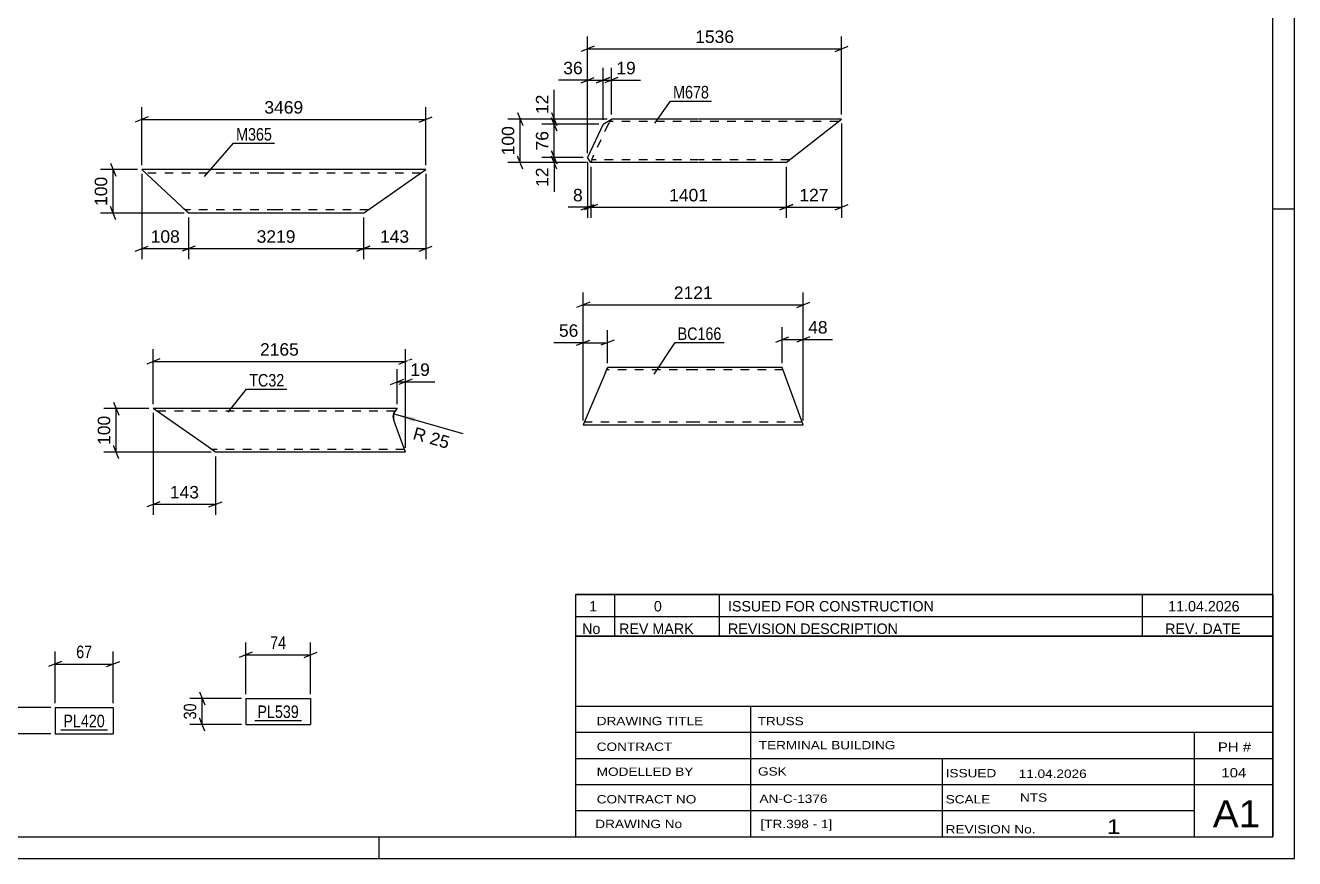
# Model space of a CAD drawing. Header units: millimetres. Extents: x 0 to 594, y 0 to 420.
# Drawn here: x 302.8 to 594, y 0 to 191.1 of the extents above; entities that cross this region are included whole.
import ezdxf

# ---------------------------------------------------------------- set-up
doc = ezdxf.new("R2010")
doc.units = ezdxf.units.MM
doc.linetypes.add('DXK_LINE_DOT2', pattern=[3.9198, 1.9599, -1.9599])
doc.styles.add('Arial', font='ARIAL.TTF', dxfattribs={"height": 0.2})
doc.styles.add('Arial Narrow', font='ARIALN.TTF', dxfattribs={"height": 0.2})

# ---------------------------------------------------------------- blocks, each defined once
blk = doc.blocks.new('Unknown-335479075-1133 - 26624')
at = {"color": 5, "linetype": 'Continuous'}
for p, q in [((594, 0), (594, 420)), ((589, 5), (589, 415)), ((594, 149), (589, 149)), ((5, 5), (589, 5)), ((384, 0), (384, 5)), ((0, 0), (594, 0))]:
    blk.add_line(p, q, dxfattribs=at)
blk = doc.blocks.new('Part-335479075-19612 - 19611')
at = {"color": 2, "linetype": 'Continuous'}
for p, q in [((338.54, 149.66), (329.51, 158.06)), ((360.26, 158.06), (329.51, 158.06)), ((394.64, 158.06), (360.36, 158.06)), ((380.36, 148.06), (394.64, 158.06)), ((338.54, 149.66), (340.26, 148.06)), ((360.26, 148.06), (340.26, 148.06)), ((380.36, 148.06), (360.36, 148.06))]:
    blk.add_line(p, q, dxfattribs=at)
at = {"color": 7, "linetype": 'DXK_LINE_DOT2'}
for p, q in [((360.26, 157.26), (330.37, 157.26)), ((393.5, 157.26), (360.36, 157.26)), ((340.13, 148.18), (338.54, 149.66)), ((360.26, 148.86), (339.4, 148.86)), ((381.5, 148.86), (360.36, 148.86))]:
    blk.add_line(p, q, dxfattribs=at)
blk = doc.blocks.new('Part-335479075-19637 - 19636')
at = {"color": 2, "linetype": 'Continuous'}
for p, q in [((435.37, 168.46), (437.26, 169.66)), ((457.26, 169.66), (437.26, 169.66)), ((490.07, 169.66), (457.36, 169.66)), ((477.36, 159.66), (490.07, 169.66)), ((435.37, 168.46), (431.78, 160.86)), ((432.55, 159.66), (431.78, 160.86)), ((457.26, 159.66), (432.55, 159.66)), ((477.36, 159.66), (457.36, 159.66))]:
    blk.add_line(p, q, dxfattribs=at)
at = {"color": 7, "linetype": 'DXK_LINE_DOT2'}
for p, q in [((436.9, 169.02), (436.8, 168.89)), ((436.98, 169.06), (436.9, 169.02)), ((436.98, 169.06), (436.9, 169.02)), ((437.26, 169.66), (436.98, 169.06)), ((457.26, 169.06), (436.98, 169.06)), ((489.31, 169.06), (457.36, 169.06)), ((436.49, 168.46), (432.91, 160.86)), ((436.63, 168.69), (436.49, 168.46)), ((436.63, 168.69), (436.77, 168.84)), ((436.77, 168.84), (436.8, 168.89)), ((436.77, 168.84), (436.8, 168.89)), ((432.55, 159.66), (432.83, 160.26)), ((432.8, 160.31), (432.82, 160.44)), ((432.83, 160.26), (432.8, 160.31)), ((432.8, 160.31), (432.83, 160.26)), ((432.82, 160.44), (432.83, 160.49)), ((432.82, 160.44), (432.83, 160.49)), ((432.91, 160.86), (432.83, 160.63)), ((432.83, 160.49), (432.83, 160.63)), ((457.26, 160.26), (432.83, 160.26)), ((478.12, 160.26), (457.36, 160.26))]:
    blk.add_line(p, q, dxfattribs=at)
blk = doc.blocks.new('Part-335479075-19645 - 19644')
at = {"color": 2, "linetype": 'Continuous'}
for p, q in [((366.42, 103.24), (332.14, 103.24)), ((344.71, 94.44), (332.14, 103.24)), ((388.1, 103.24), (366.52, 103.24)), ((387.2, 101.5), (387.33, 102.04)), ((387.33, 102.04), (387.42, 102.4)), ((387.78, 102.89), (387.42, 102.4)), ((387.78, 102.89), (387.98, 103.15)), ((387.98, 103.15), (388.1, 103.24)), ((387.34, 100.57), (387.2, 101.5)), ((390.01, 93.24), (387.34, 100.57)), ((346.42, 93.24), (344.71, 94.44)), ((366.42, 93.24), (346.42, 93.24)), ((390.01, 93.24), (366.52, 93.24))]:
    blk.add_line(p, q, dxfattribs=at)
at = {"color": 7, "linetype": 'DXK_LINE_DOT2'}
for p, q in [((366.42, 102.64), (333, 102.64)), ((387.59, 102.64), (366.52, 102.64)), ((387.33, 102.04), (387.2, 101.5)), ((387.2, 101.5), (387.33, 102.04)), ((387.33, 102.04), (387.2, 101.5)), ((387.42, 102.4), (387.46, 102.46)), ((387.46, 102.46), (387.49, 102.5)), ((387.2, 101.5), (387.34, 100.57)), ((387.34, 100.57), (387.2, 101.5)), ((387.2, 101.5), (387.34, 100.57)), ((346.29, 93.33), (344.71, 94.44)), ((366.42, 93.84), (345.57, 93.84)), ((389.79, 93.84), (366.52, 93.84))]:
    blk.add_line(p, q, dxfattribs=at)
blk = doc.blocks.new('Part-335479075-19669 - 19668')
at = {"color": 2, "linetype": 'Continuous'}
for p, q in [((435.86, 111.49), (430.78, 99.49)), ((435.86, 111.49), (436.36, 112.69)), ((456.36, 112.69), (436.36, 112.69)), ((476.46, 112.69), (456.46, 112.69)), ((481.27, 99.49), (476.46, 112.69)), ((430.78, 99.49), (456.36, 99.49)), ((456.46, 99.49), (481.27, 99.49))]:
    blk.add_line(p, q, dxfattribs=at)
at = {"color": 7, "linetype": 'DXK_LINE_DOT2'}
for p, q in [((456.36, 112.09), (436.11, 112.09)), ((436.33, 112.6), (436.22, 112.34)), ((436.36, 112.69), (436.33, 112.6)), ((476.68, 112.09), (456.46, 112.09)), ((456.36, 100.09), (431.03, 100.09)), ((481.05, 100.09), (456.46, 100.09))]:
    blk.add_line(p, q, dxfattribs=at)
blk = doc.blocks.new('Part-335479075-15481 - 15480')
at = {"color": 2, "linetype": 'Continuous'}
for p, q in [((353.35, 36.76), (353.35, 30.76)), ((353.35, 36.76), (368.23, 36.76)), ((368.23, 36.76), (368.23, 30.76)), ((353.35, 30.76), (368.23, 30.76))]:
    blk.add_line(p, q, dxfattribs=at)
blk = doc.blocks.new('Part-335479075-15491 - 15490')
at = {"color": 2, "linetype": 'Continuous'}
for p, q in [((309.62, 34.64), (309.62, 28.64)), ((309.62, 34.64), (322.95, 34.64)), ((322.95, 34.64), (322.95, 28.64)), ((309.62, 28.64), (322.95, 28.64))]:
    blk.add_line(p, q, dxfattribs=at)
blk = doc.blocks.new('StraightDimension-335479075-23793 - 19611')
at = {"color": 7, "linetype": 'Continuous'}
for p, q in [((328.51, 158.06), (320.07, 158.06)), ((322.32, 159.56), (323.52, 156.56)), ((322.92, 148.06), (322.92, 158.06)), ((323.52, 146.56), (322.32, 149.56)), ((339.26, 148.06), (320.07, 148.06))]:
    blk.add_line(p, q, dxfattribs=at)
at = {"color": 0}
blk.add_wipeout([(322.17, 156.99), (317.97, 156.99), (317.97, 149.12), (322.17, 149.12)], dxfattribs=at)
at = {"color": 3, "style": 'Arial'}
blk.add_text('100', height=2.865, rotation=90.0002, dxfattribs=at).set_placement((321.57, 149.72))
blk = doc.blocks.new('StraightDimension-335479075-23732 - 19611')
at = {"color": 7, "linetype": 'Continuous'}
for p, q in [((340.26, 147.06), (340.26, 137.52)), ((380.36, 147.06), (380.36, 137.52)), ((341.76, 140.52), (338.76, 139.32)), ((340.26, 139.92), (380.36, 139.92)), ((378.86, 139.32), (381.86, 140.52))]:
    blk.add_line(p, q, dxfattribs=at)
at = {"color": 0}
blk.add_wipeout([(365.36, 140.67), (365.36, 144.87), (355.26, 144.87), (355.26, 140.67)], dxfattribs=at)
at = {"color": 3, "style": 'Arial'}
blk.add_text('3219', height=2.865, dxfattribs=at).set_placement((355.86, 141.27))
blk = doc.blocks.new('StraightDimension-335479075-23712 - 19611')
at = {"color": 7, "linetype": 'Continuous'}
for p, q in [((329.51, 159.06), (329.51, 172.4)), ((394.64, 159.06), (394.64, 172.4)), ((331.01, 170.15), (328.01, 168.95)), ((329.51, 169.55), (394.64, 169.55)), ((393.14, 168.95), (396.14, 170.15))]:
    blk.add_line(p, q, dxfattribs=at)
at = {"color": 0}
blk.add_wipeout([(367.12, 170.3), (367.12, 174.5), (357.03, 174.5), (357.03, 170.3)], dxfattribs=at)
at = {"color": 3, "style": 'Arial'}
blk.add_text('3469', height=2.865, dxfattribs=at).set_placement((357.63, 170.9))
blk = doc.blocks.new('StraightDimension-335479075-23731 - 19611')
at = {"color": 7, "linetype": 'Continuous'}
for p, q in [((394.64, 157.06), (394.64, 137.52)), ((380.36, 147.06), (380.36, 137.52)), ((381.86, 140.52), (378.86, 139.32)), ((380.36, 139.92), (394.64, 139.92)), ((393.14, 139.32), (396.14, 140.52))]:
    blk.add_line(p, q, dxfattribs=at)
at = {"color": 0}
blk.add_wipeout([(391.44, 140.67), (391.44, 144.87), (383.56, 144.87), (383.56, 140.67)], dxfattribs=at)
at = {"color": 3, "style": 'Arial'}
blk.add_text('143', height=2.865, dxfattribs=at).set_placement((384.16, 141.27))
blk = doc.blocks.new('StraightDimension-335479075-23733 - 19611')
at = {"color": 7, "linetype": 'Continuous'}
for p, q in [((329.51, 157.06), (329.51, 137.52)), ((340.26, 147.06), (340.26, 137.52)), ((328.01, 139.32), (331.01, 140.52)), ((329.51, 139.92), (340.26, 139.92)), ((341.76, 140.52), (338.76, 139.32))]:
    blk.add_line(p, q, dxfattribs=at)
at = {"color": 0}
blk.add_wipeout([(338.82, 140.67), (338.82, 144.87), (330.95, 144.87), (330.95, 140.67)], dxfattribs=at)
at = {"color": 3, "style": 'Arial'}
blk.add_text('108', height=2.865, dxfattribs=at).set_placement((331.55, 141.27))
blk = doc.blocks.new('StraightDimension-335479075-24808 - 19636')
at = {"color": 7, "linetype": 'Continuous'}
for p, q in [((490.07, 168.66), (490.07, 147.02)), ((477.36, 158.66), (477.36, 147.02)), ((478.86, 150.02), (475.86, 148.82)), ((477.36, 149.42), (490.07, 149.42)), ((488.57, 148.82), (491.57, 150.02))]:
    blk.add_line(p, q, dxfattribs=at)
at = {"color": 0}
blk.add_wipeout([(487.65, 150.17), (487.65, 154.37), (479.78, 154.37), (479.78, 150.17)], dxfattribs=at)
at = {"color": 3, "style": 'Arial'}
blk.add_text('127', height=2.865, dxfattribs=at).set_placement((480.38, 150.77))
blk = doc.blocks.new('StraightDimension-335479075-24809 - 19636')
at = {"color": 7, "linetype": 'Continuous'}
for p, q in [((432.55, 158.66), (432.55, 147.02)), ((477.36, 158.66), (477.36, 147.02)), ((434.05, 150.02), (431.05, 148.82)), ((432.55, 149.42), (477.36, 149.42)), ((475.86, 148.82), (478.86, 150.02))]:
    blk.add_line(p, q, dxfattribs=at)
at = {"color": 0}
blk.add_wipeout([(460, 150.17), (460, 154.37), (449.9, 154.37), (449.9, 150.17)], dxfattribs=at)
at = {"color": 3, "style": 'Arial'}
blk.add_text('1401', height=2.865, dxfattribs=at).set_placement((450.5, 150.77))
blk = doc.blocks.new('StraightDimension-335479075-24785 - 19636')
at = {"color": 7, "linetype": 'Continuous'}
for p, q in [((435.37, 169.46), (435.37, 181.42)), ((437.26, 170.66), (437.26, 181.42)), ((433.87, 177.97), (436.87, 179.17)), ((435.37, 178.57), (437.26, 178.57)), ((438.76, 179.17), (435.76, 177.97))]:
    blk.add_line(p, q, dxfattribs=at)
at = {"color": 0}
blk.add_wipeout([(443.43, 179.32), (443.43, 183.52), (437.78, 183.52), (437.78, 179.32)], dxfattribs=at)
at = {"color": 7, "linetype": 'Continuous'}
blk.add_line((437.26, 178.57), (443.96, 178.57), dxfattribs=at)
blk.add_line((437.26, 178.57), (443.96, 178.57), dxfattribs=at)
at = {"color": 3, "style": 'Arial'}
blk.add_text('19', height=2.865, dxfattribs=at).set_placement((438.38, 179.92))
blk = doc.blocks.new('StraightDimension-335479075-24777 - 19636')
at = {"color": 7, "linetype": 'Continuous'}
for p, q in [((431.78, 161.86), (431.78, 188.6)), ((490.07, 170.66), (490.07, 188.6)), ((433.28, 186.35), (430.28, 185.15)), ((431.78, 185.75), (490.07, 185.75)), ((488.57, 185.15), (491.57, 186.35))]:
    blk.add_line(p, q, dxfattribs=at)
at = {"color": 0}
blk.add_wipeout([(465.97, 186.5), (465.97, 190.7), (455.88, 190.7), (455.88, 186.5)], dxfattribs=at)
at = {"color": 3, "style": 'Arial'}
blk.add_text('1536', height=2.865, dxfattribs=at).set_placement((456.48, 187.1))
blk = doc.blocks.new('StraightDimension-335479075-24810 - 19636')
at = {"color": 7, "linetype": 'Continuous'}
for p, q in [((431.78, 159.86), (431.78, 147.02)), ((432.55, 158.66), (432.55, 147.02)), ((430.28, 148.82), (433.28, 150.02)), ((434.05, 150.02), (431.05, 148.82)), ((431.78, 149.42), (432.55, 149.42))]:
    blk.add_line(p, q, dxfattribs=at)
at = {"color": 0}
blk.add_wipeout([(431.26, 150.17), (431.26, 154.37), (427.84, 154.37), (427.84, 150.17)], dxfattribs=at)
at = {"color": 7, "linetype": 'Continuous'}
blk.add_line((431.78, 149.42), (427.31, 149.42), dxfattribs=at)
blk.add_line((431.78, 149.42), (427.31, 149.42), dxfattribs=at)
at = {"color": 3, "style": 'Arial'}
blk.add_text('8', height=2.87, dxfattribs=at).set_placement((428.44, 150.77))
blk = doc.blocks.new('StraightDimension-335479075-24786 - 19636')
at = {"color": 7, "linetype": 'Continuous'}
for p, q in [((431.78, 161.86), (431.78, 181.42)), ((435.37, 169.46), (435.37, 181.42)), ((430.28, 177.97), (433.28, 179.17)), ((431.78, 178.57), (435.37, 178.57)), ((436.87, 179.17), (433.87, 177.97))]:
    blk.add_line(p, q, dxfattribs=at)
at = {"color": 0}
blk.add_wipeout([(431.26, 179.32), (431.26, 183.52), (425.61, 183.52), (425.61, 179.32)], dxfattribs=at)
at = {"color": 7, "linetype": 'Continuous'}
blk.add_line((431.78, 178.57), (425.09, 178.57), dxfattribs=at)
blk.add_line((431.78, 178.57), (425.09, 178.57), dxfattribs=at)
at = {"color": 3, "style": 'Arial'}
blk.add_text('36', height=2.865, dxfattribs=at).set_placement((426.21, 179.92))
blk = doc.blocks.new('StraightDimension-335479075-24830 - 19636')
at = {"color": 7, "linetype": 'Continuous'}
for p, q in [((436.26, 169.66), (413.46, 169.66)), ((415.71, 171.16), (416.91, 168.16)), ((416.31, 159.66), (416.31, 169.66)), ((416.91, 158.16), (415.71, 161.16)), ((431.55, 159.66), (413.46, 159.66))]:
    blk.add_line(p, q, dxfattribs=at)
at = {"color": 0}
blk.add_wipeout([(415.56, 168.6), (411.36, 168.6), (411.36, 160.73), (415.56, 160.73)], dxfattribs=at)
at = {"color": 3, "style": 'Arial'}
blk.add_text('100', height=2.865, rotation=90.0002, dxfattribs=at).set_placement((414.96, 161.33))
blk = doc.blocks.new('StraightDimension-335479075-24848 - 19636')
at = {"color": 7, "linetype": 'Continuous'}
for p, q in [((436.26, 169.66), (421.29, 169.66)), ((423.54, 171.16), (424.74, 168.16)), ((424.74, 166.96), (423.54, 169.96)), ((424.14, 168.46), (424.14, 169.66)), ((434.37, 168.46), (421.29, 168.46))]:
    blk.add_line(p, q, dxfattribs=at)
at = {"color": 0}
blk.add_wipeout([(423.39, 175.84), (419.19, 175.84), (419.19, 170.19), (423.39, 170.19)], dxfattribs=at)
at = {"color": 7, "linetype": 'Continuous'}
blk.add_line((424.14, 169.66), (424.14, 176.36), dxfattribs=at)
blk.add_line((424.14, 169.66), (424.14, 176.36), dxfattribs=at)
at = {"color": 3, "style": 'Arial'}
blk.add_text('12', height=2.865, rotation=90.0002, dxfattribs=at).set_placement((422.79, 170.79))
blk = doc.blocks.new('StraightDimension-335479075-24849 - 19636')
at = {"color": 7, "linetype": 'Continuous'}
for p, q in [((423.54, 169.96), (424.74, 166.96)), ((434.37, 168.46), (421.29, 168.46)), ((424.14, 160.86), (424.14, 168.46)), ((430.78, 160.86), (421.29, 160.86)), ((424.74, 159.36), (423.54, 162.36))]:
    blk.add_line(p, q, dxfattribs=at)
at = {"color": 0}
blk.add_wipeout([(423.39, 167.49), (419.19, 167.49), (419.19, 161.84), (423.39, 161.84)], dxfattribs=at)
at = {"color": 3, "style": 'Arial'}
blk.add_text('76', height=2.865, rotation=90.0002, dxfattribs=at).set_placement((422.79, 162.44))
blk = doc.blocks.new('StraightDimension-335479075-24850 - 19636')
at = {"color": 7, "linetype": 'Continuous'}
for p, q in [((430.78, 160.86), (421.29, 160.86)), ((423.54, 162.36), (424.74, 159.36)), ((424.74, 158.16), (423.54, 161.16)), ((424.14, 159.66), (424.14, 160.86)), ((431.55, 159.66), (421.29, 159.66))]:
    blk.add_line(p, q, dxfattribs=at)
at = {"color": 0}
blk.add_wipeout([(423.39, 159.14), (419.19, 159.14), (419.19, 153.49), (423.39, 153.49)], dxfattribs=at)
at = {"color": 7, "linetype": 'Continuous'}
blk.add_line((424.14, 159.66), (424.14, 152.97), dxfattribs=at)
blk.add_line((424.14, 159.66), (424.14, 152.97), dxfattribs=at)
at = {"color": 3, "style": 'Arial'}
blk.add_text('12', height=2.865, rotation=90.0002, dxfattribs=at).set_placement((422.79, 154.09))
blk = doc.blocks.new('RadiusDimension-335479075-23926 - 19644')
at = {"linetype": 'Continuous'}
blk.add_hatch(color=7, dxfattribs=at).paths.add_polyline_path([(392, 100.17), (387.32, 102.02), (392.27, 101.13)])
at = {"color": 7, "linetype": 'Continuous'}
blk.add_line((387.32, 102.02), (403.14, 97.51), dxfattribs=at)
blk.add_arc((389.76, 101.32), 2.53, 130.8196, 197.3623, dxfattribs=at)
at = {"color": 0}
blk.add_wipeout([(400.04, 93.25), (401.19, 97.28), (391.91, 99.93), (390.76, 95.89)], dxfattribs=at)
at = {"color": 3, "style": 'Arial'}
blk.add_text('R 25', height=2.865, rotation=-15.911, dxfattribs=at).set_placement((391.5, 96.3))
blk = doc.blocks.new('StraightDimension-335479075-23819 - 19644')
at = {"color": 7, "linetype": 'Continuous'}
for p, q in [((332.14, 102.24), (332.14, 78.87)), ((346.42, 92.24), (346.42, 78.87)), ((333.64, 81.87), (330.64, 80.67)), ((344.92, 80.67), (347.92, 81.87)), ((332.14, 81.27), (346.42, 81.27))]:
    blk.add_line(p, q, dxfattribs=at)
at = {"color": 0}
blk.add_wipeout([(343.22, 82.02), (343.22, 86.22), (335.35, 86.22), (335.35, 82.02)], dxfattribs=at)
at = {"color": 3, "style": 'Arial'}
blk.add_text('143', height=2.865, dxfattribs=at).set_placement((335.95, 82.62))
blk = doc.blocks.new('StraightDimension-335479075-23855 - 19644')
at = {"color": 7, "linetype": 'Continuous'}
for p, q in [((332.14, 104.24), (332.14, 116.87)), ((390.01, 94.24), (390.01, 116.87)), ((333.64, 114.62), (330.64, 113.42)), ((332.14, 114.02), (390.01, 114.02)), ((388.51, 113.42), (391.51, 114.62))]:
    blk.add_line(p, q, dxfattribs=at)
at = {"color": 0}
blk.add_wipeout([(366.12, 114.77), (366.12, 118.97), (356.03, 118.97), (356.03, 114.77)], dxfattribs=at)
at = {"color": 3, "style": 'Arial'}
blk.add_text('2165', height=2.865, dxfattribs=at).set_placement((356.63, 115.37))
blk = doc.blocks.new('StraightDimension-335479075-23892 - 19644')
at = {"color": 7, "linetype": 'Continuous'}
for p, q in [((331.14, 103.24), (320.77, 103.24)), ((323.02, 104.74), (324.22, 101.74)), ((323.62, 93.24), (323.62, 103.24)), ((345.42, 93.24), (320.77, 93.24)), ((324.22, 91.74), (323.02, 94.74))]:
    blk.add_line(p, q, dxfattribs=at)
at = {"color": 0}
blk.add_wipeout([(322.87, 102.17), (318.67, 102.17), (318.67, 94.3), (322.87, 94.3)], dxfattribs=at)
at = {"color": 3, "style": 'Arial'}
blk.add_text('100', height=2.865, rotation=90.0002, dxfattribs=at).set_placement((322.27, 94.9))
blk = doc.blocks.new('StraightDimension-335479075-23884 - 19644')
at = {"color": 7, "linetype": 'Continuous'}
for p, q in [((388.1, 104.24), (388.1, 112.24)), ((390.01, 94.24), (390.01, 112.24)), ((386.6, 108.79), (389.6, 109.99)), ((388.1, 109.39), (390.01, 109.39)), ((391.51, 109.99), (388.51, 108.79))]:
    blk.add_line(p, q, dxfattribs=at)
at = {"color": 0}
blk.add_wipeout([(396.18, 110.14), (396.18, 114.34), (390.54, 114.34), (390.54, 110.14)], dxfattribs=at)
at = {"color": 7, "linetype": 'Continuous'}
blk.add_line((390.01, 109.39), (396.71, 109.39), dxfattribs=at)
blk.add_line((390.01, 109.39), (396.71, 109.39), dxfattribs=at)
at = {"color": 3, "style": 'Arial'}
blk.add_text('19', height=2.865, dxfattribs=at).set_placement((391.14, 110.74))
blk = doc.blocks.new('StraightDimension-335479075-24899 - 19668')
at = {"color": 7, "linetype": 'Continuous'}
for p, q in [((430.78, 100.49), (430.78, 121.2)), ((436.36, 113.69), (436.36, 121.2)), ((429.28, 117.75), (432.28, 118.95)), ((430.78, 118.35), (436.36, 118.35)), ((437.86, 118.95), (434.86, 117.75))]:
    blk.add_line(p, q, dxfattribs=at)
at = {"color": 0}
blk.add_wipeout([(430.26, 119.1), (430.26, 123.3), (424.61, 123.3), (424.61, 119.1)], dxfattribs=at)
at = {"color": 7, "linetype": 'Continuous'}
blk.add_line((430.78, 118.35), (424.08, 118.35), dxfattribs=at)
blk.add_line((430.78, 118.35), (424.08, 118.35), dxfattribs=at)
at = {"color": 3, "style": 'Arial'}
blk.add_text('56', height=2.865, dxfattribs=at).set_placement((425.21, 119.7))
blk = doc.blocks.new('StraightDimension-335479075-24917 - 19668')
at = {"color": 7, "linetype": 'Continuous'}
for p, q in [((474.96, 118.49), (477.96, 119.69)), ((476.46, 113.69), (476.46, 121.94)), ((482.77, 119.69), (479.77, 118.49)), ((481.27, 100.49), (481.27, 121.94)), ((476.46, 119.09), (481.27, 119.09))]:
    blk.add_line(p, q, dxfattribs=at)
at = {"color": 0}
blk.add_wipeout([(487.44, 119.84), (487.44, 124.04), (481.79, 124.04), (481.79, 119.84)], dxfattribs=at)
at = {"color": 7, "linetype": 'Continuous'}
blk.add_line((481.27, 119.09), (487.97, 119.09), dxfattribs=at)
blk.add_line((481.27, 119.09), (487.97, 119.09), dxfattribs=at)
at = {"color": 3, "style": 'Arial'}
blk.add_text('48', height=2.865, dxfattribs=at).set_placement((482.39, 120.44))
blk = doc.blocks.new('StraightDimension-335479075-24935 - 19668')
at = {"color": 7, "linetype": 'Continuous'}
for p, q in [((430.78, 100.49), (430.78, 129.88)), ((481.27, 100.49), (481.27, 129.88)), ((432.28, 127.63), (429.28, 126.43)), ((430.78, 127.03), (481.27, 127.03)), ((479.77, 126.43), (482.77, 127.63))]:
    blk.add_line(p, q, dxfattribs=at)
at = {"color": 0}
blk.add_wipeout([(461.07, 127.78), (461.07, 131.98), (450.98, 131.98), (450.98, 127.78)], dxfattribs=at)
at = {"color": 3, "style": 'Arial'}
blk.add_text('2121', height=2.865, dxfattribs=at).set_placement((451.58, 128.38))
blk = doc.blocks.new('StraightDimension-335479075-16259 - 15480')
at = {"color": 7, "linetype": 'Continuous'}
for p, q in [((342.75, 38.26), (343.95, 35.26)), ((352.35, 36.76), (340.5, 36.76)), ((343.35, 30.76), (343.35, 36.76)), ((343.95, 29.26), (342.75, 32.26)), ((352.35, 30.76), (340.5, 30.76))]:
    blk.add_line(p, q, dxfattribs=at)
at = {"color": 0}
blk.add_wipeout([(342.6, 36.18), (338.4, 36.18), (338.4, 31.33), (342.6, 31.33)], dxfattribs=at)
at = {"color": 3, "style": 'Arial Narrow'}
blk.add_text('30', height=2.863, rotation=90.0002, dxfattribs=at).set_placement((342, 31.93))
blk = doc.blocks.new('StraightDimension-335479075-16263 - 15480')
at = {"color": 7, "linetype": 'Continuous'}
for p, q in [((353.35, 37.76), (353.35, 49.61)), ((368.23, 37.76), (368.23, 49.61)), ((354.85, 47.36), (351.85, 46.16)), ((353.35, 46.76), (368.23, 46.76)), ((366.73, 46.16), (369.73, 47.36))]:
    blk.add_line(p, q, dxfattribs=at)
at = {"color": 0}
blk.add_wipeout([(363.22, 47.51), (363.22, 51.71), (358.37, 51.71), (358.37, 47.51)], dxfattribs=at)
at = {"color": 3, "style": 'Arial Narrow'}
blk.add_text('74', height=2.863, dxfattribs=at).set_placement((358.97, 48.11))
blk = doc.blocks.new('StraightDimension-335479075-16267 - 15490')
at = {"color": 7, "linetype": 'Continuous'}
for p, q in [((299.02, 36.14), (300.22, 33.14)), ((308.62, 34.64), (296.77, 34.64)), ((299.62, 28.64), (299.62, 34.64)), ((300.22, 27.14), (299.02, 30.14)), ((308.62, 28.64), (296.77, 28.64))]:
    blk.add_line(p, q, dxfattribs=at)
at = {"color": 0}
blk.add_wipeout([(298.87, 34.06), (294.67, 34.06), (294.67, 29.21), (298.87, 29.21)], dxfattribs=at)
at = {"color": 3, "style": 'Arial Narrow'}
blk.add_text('30', height=2.863, rotation=90.0002, dxfattribs=at).set_placement((298.27, 29.81))
blk = doc.blocks.new('StraightDimension-335479075-16271 - 15490')
at = {"color": 7, "linetype": 'Continuous'}
for p, q in [((309.62, 35.64), (309.62, 47.49)), ((322.95, 35.64), (322.95, 47.49)), ((311.12, 45.24), (308.12, 44.04)), ((309.62, 44.64), (322.95, 44.64)), ((321.45, 44.04), (324.45, 45.24))]:
    blk.add_line(p, q, dxfattribs=at)
at = {"color": 0}
blk.add_wipeout([(318.71, 45.39), (318.71, 49.59), (313.86, 49.59), (313.86, 45.39)], dxfattribs=at)
at = {"color": 3, "style": 'Arial Narrow'}
blk.add_text('67', height=2.863, dxfattribs=at).set_placement((314.46, 45.99))
blk = doc.blocks.new('Unknown-335479075-28871 - 26624')
at = {"color": 7, "linetype": 'Continuous'}
for p, q in [((429, 51.05), (429, 5)), ((429, 51.05), (589, 51.05)), ((589, 51), (589, 5)), ((429, 35), (589, 35)), ((469.14, 35), (469.14, 5)), ((429, 29), (589, 29)), ((571, 5.05), (571, 29.05)), ((429, 23), (589, 23)), ((513.14, 23), (513.14, 5)), ((429, 17), (589, 17)), ((429, 11), (571, 11)), ((429, 5), (589, 5))]:
    blk.add_line(p, q, dxfattribs=at)
at = {"color": 7, "style": 'Arial Narrow'}
for s, height, width, p in [('DRAWING TITLE', 1.9089, 1.425378, (433.88, 30.61)), ('TRUSS ', 1.909, 1.425378, (470.81, 30.59)), ('CONTRACT', 1.909, 1.425378, (433.88, 24.71)), ('TERMINAL BUILDING', 1.9089, 1.425378, (471.06, 25.07)), ('MODELLED BY', 1.9089, 1.425378, (433.88, 18.98)), ('GSK', 1.909, 1.425378, (470.88, 19.04)), ('ISSUED', 1.909, 1.425378, (513.94, 18.64)), ('11.04.2026', 1.909, 1.425378, (530.69, 18.52)), ('CONTRACT NO', 1.9089, 1.425378, (433.88, 12.66)), ('AN-C-1376', 1.909, 1.425378, (471.23, 12.78)), ('SCALE', 1.909, 1.425378, (513.94, 12.65)), ('A1', 6.204, 1.25, (575.24, 7.2)), ('DRAWING No', 1.909, 1.425378, (433.56, 7)), ('[TR.398 - 1]', 1.9089, 1.425378, (471.46, 6.99)), ('1', 3.34, 1.5, (550.91, 5.68)), ('REVISION No.', 1.9089, 1.425378, (513.94, 5.77))]:
    blk.add_text(s, height=height, dxfattribs=dict(at, width=width)).set_placement(p)
at = {"color": 7, "linetype": 'Continuous', "style": 'Arial Narrow'}
for s, height, width, p in [('PH #', 2.1, 1.42538, (576.4, 24.55)), ('104', 2.1, 1.42538, (577.19, 18.65)), ('NTS', 1.909, 1.425378, (531, 13.05))]:
    blk.add_text(s, height=height, dxfattribs=dict(at, width=width)).set_placement(p)
blk = doc.blocks.new('Unknown-335479075-28872 - 26624')
at = {"color": 7, "linetype": 'Continuous'}
for p, q in [((429, 60.55), (589, 60.55)), ((589, 60.55), (429, 60.55)), ((429, 60.55), (429, 55.55)), ((438, 60.55), (438, 55.55)), ((462, 60.55), (462, 55.55)), ((559, 60.55), (559, 55.55)), ((589, 60.55), (589, 55.55)), ((429, 55.55), (589, 55.55)), ((429, 55.55), (429, 51.05)), ((429, 55.55), (589, 55.55)), ((438, 55.55), (438, 51.05)), ((462, 55.55), (462, 51.05)), ((559, 55.55), (559, 51.05)), ((589, 55.55), (589, 51.05)), ((589, 51.05), (429, 51.05))]:
    blk.add_line(p, q, dxfattribs=at)
at = {"color": 7, "linetype": 'Continuous', "style": 'Arial Narrow'}
for s, height, width, p in [('1', 2.39, 1.196471, (432.16, 56.7)), ('0', 2.39, 1.196471, (447, 56.7)), ('ISSUED FOR CONSTRUCTION', 2.3861, 1.196471, (464, 56.7)), ('11.04.2026', 2.386, 1.196471, (565, 56.7)), ('No', 2.386, 1.2, (430.54, 51.55)), ('REV MARK', 2.386, 1.2, (439, 51.55)), ('REVISION DESCRIPTION', 2.3861, 1.2, (464, 51.55)), ('REV. DATE', 2.386, 1.2, (564.28, 51.55))]:
    blk.add_text(s, height=height, dxfattribs=dict(at, width=width)).set_placement(p)
blk = doc.blocks.new('Mark-335479075-19706 - 19611')
at = {"color": 0}
blk.add_wipeout([(359.38, 164.72), (359.38, 167.72), (351.15, 167.72), (351.15, 164.72)], dxfattribs=at)
blk.add_wipeout([(359.38, 164.72), (359.38, 167.72), (351.15, 167.72), (351.15, 164.72)], dxfattribs=at)
at = {"color": 30, "linetype": 'Continuous'}
for p, q in [((343.91, 156.45), (350.55, 164.12)), ((350.55, 164.12), (359.98, 164.12))]:
    blk.add_line(p, q, dxfattribs=at)
at = {"color": 3, "style": 'Arial Narrow'}
blk.add_text('M365', height=2.863, dxfattribs=at).set_placement((351.15, 164.72))
blk = doc.blocks.new('Mark-335479075-19697 - 19636')
at = {"color": 0}
blk.add_wipeout([(459.64, 174.39), (459.64, 177.39), (451.41, 177.39), (451.41, 174.39)], dxfattribs=at)
blk.add_wipeout([(459.64, 174.39), (459.64, 177.39), (451.41, 177.39), (451.41, 174.39)], dxfattribs=at)
at = {"color": 30, "linetype": 'Continuous'}
for p, q in [((447.18, 168.67), (450.81, 173.79)), ((450.81, 173.79), (460.24, 173.79))]:
    blk.add_line(p, q, dxfattribs=at)
at = {"color": 3, "style": 'Arial Narrow'}
blk.add_text('M678', height=2.863, dxfattribs=at).set_placement((451.41, 174.39))
blk = doc.blocks.new('Mark-335479075-19694 - 19644')
at = {"color": 0}
blk.add_wipeout([(362.21, 108.3), (362.21, 111.3), (354.17, 111.3), (354.17, 108.3)], dxfattribs=at)
blk.add_wipeout([(362.21, 108.3), (362.21, 111.3), (354.17, 111.3), (354.17, 108.3)], dxfattribs=at)
at = {"color": 30, "linetype": 'Continuous'}
for p, q in [((349.32, 102.4), (353.57, 107.7)), ((353.57, 107.7), (362.81, 107.7))]:
    blk.add_line(p, q, dxfattribs=at)
at = {"color": 3, "style": 'Arial Narrow'}
blk.add_text('TC32', height=2.863, dxfattribs=at).set_placement((354.17, 108.3))
blk = doc.blocks.new('Mark-335479075-19685 - 19668')
at = {"color": 0}
blk.add_wipeout([(462.5, 118.98), (462.5, 121.98), (452.45, 121.98), (452.45, 118.98)], dxfattribs=at)
blk.add_wipeout([(462.5, 118.98), (462.5, 121.98), (452.45, 121.98), (452.45, 118.98)], dxfattribs=at)
at = {"color": 30, "linetype": 'Continuous'}
for p, q in [((447.07, 111.13), (451.85, 118.38)), ((451.85, 118.38), (463.1, 118.38))]:
    blk.add_line(p, q, dxfattribs=at)
at = {"color": 3, "style": 'Arial Narrow'}
blk.add_text('BC166', height=2.863, dxfattribs=at).set_placement((452.45, 118.98))
blk = doc.blocks.new('Mark-335479075-16512 - 15480')
at = {"color": 0}
blk.add_wipeout([(365.55, 32.26), (365.55, 35.26), (356.04, 35.26), (356.04, 32.26)], dxfattribs=at)
blk.add_wipeout([(365.55, 32.26), (365.55, 35.26), (356.04, 35.26), (356.04, 32.26)], dxfattribs=at)
at = {"color": 30, "linetype": 'Continuous'}
blk.add_line((355.44, 31.66), (366.15, 31.66), dxfattribs=at)
at = {"color": 3, "style": 'Arial Narrow'}
blk.add_text('PL539', height=2.863, dxfattribs=at).set_placement((356.04, 32.26))
blk = doc.blocks.new('Mark-335479075-16515 - 15490')
at = {"color": 0}
blk.add_wipeout([(321.04, 30.14), (321.04, 33.14), (311.53, 33.14), (311.53, 30.14)], dxfattribs=at)
blk.add_wipeout([(321.04, 30.14), (321.04, 33.14), (311.53, 33.14), (311.53, 30.14)], dxfattribs=at)
at = {"color": 30, "linetype": 'Continuous'}
blk.add_line((310.93, 29.54), (321.64, 29.54), dxfattribs=at)
at = {"color": 3, "style": 'Arial Narrow'}
blk.add_text('PL420', height=2.863, dxfattribs=at).set_placement((311.53, 30.14))

msp = doc.modelspace()

# ---------------------------------------------------------------- block references
for name in ['Unknown-335479075-1133 - 26624', 'Part-335479075-19637 - 19636', 'Part-335479075-19612 - 19611', 'Part-335479075-19669 - 19668', 'Part-335479075-19645 - 19644', 'Unknown-335479075-28872 - 26624', 'Unknown-335479075-28871 - 26624', 'Part-335479075-15481 - 15480', 'Part-335479075-15491 - 15490']:
    msp.add_blockref(name, (0, 0))

# ---------------------------------------------------------------- next in the draw order: block references
for name in ['StraightDimension-335479075-24785 - 19636', 'StraightDimension-335479075-24808 - 19636', 'StraightDimension-335479075-23793 - 19611', 'StraightDimension-335479075-24899 - 19668', 'StraightDimension-335479075-24917 - 19668', 'StraightDimension-335479075-23819 - 19644', 'RadiusDimension-335479075-23926 - 19644', 'StraightDimension-335479075-16259 - 15480', 'StraightDimension-335479075-16267 - 15490', 'Mark-335479075-16512 - 15480', 'Mark-335479075-16515 - 15490']:
    msp.add_blockref(name, (0, 0))

# ---------------------------------------------------------------- next in the draw order: block references
for name in ['StraightDimension-335479075-24777 - 19636', 'StraightDimension-335479075-23712 - 19611', 'StraightDimension-335479075-24809 - 19636', 'StraightDimension-335479075-23732 - 19611', 'StraightDimension-335479075-24935 - 19668', 'StraightDimension-335479075-23855 - 19644', 'StraightDimension-335479075-16271 - 15490', 'StraightDimension-335479075-16263 - 15480']:
    msp.add_blockref(name, (0, 0))

# ---------------------------------------------------------------- next in the draw order: block references
for name in ['StraightDimension-335479075-24786 - 19636', 'Mark-335479075-19697 - 19636', 'Mark-335479075-19706 - 19611', 'StraightDimension-335479075-24810 - 19636', 'StraightDimension-335479075-23733 - 19611', 'StraightDimension-335479075-23731 - 19611', 'Mark-335479075-19685 - 19668', 'StraightDimension-335479075-23884 - 19644', 'Mark-335479075-19694 - 19644', 'StraightDimension-335479075-23892 - 19644']:
    msp.add_blockref(name, (0, 0))

# ---------------------------------------------------------------- next in the draw order: block references
msp.add_blockref('StraightDimension-335479075-24830 - 19636', (0, 0))

# ---------------------------------------------------------------- next in the draw order: block references
msp.add_blockref('StraightDimension-335479075-24848 - 19636', (0, 0))

# ---------------------------------------------------------------- next in the draw order: block references
msp.add_blockref('StraightDimension-335479075-24849 - 19636', (0, 0))

# ---------------------------------------------------------------- next in the draw order: block references
msp.add_blockref('StraightDimension-335479075-24850 - 19636', (0, 0))

doc.saveas('drawing.dxf')
